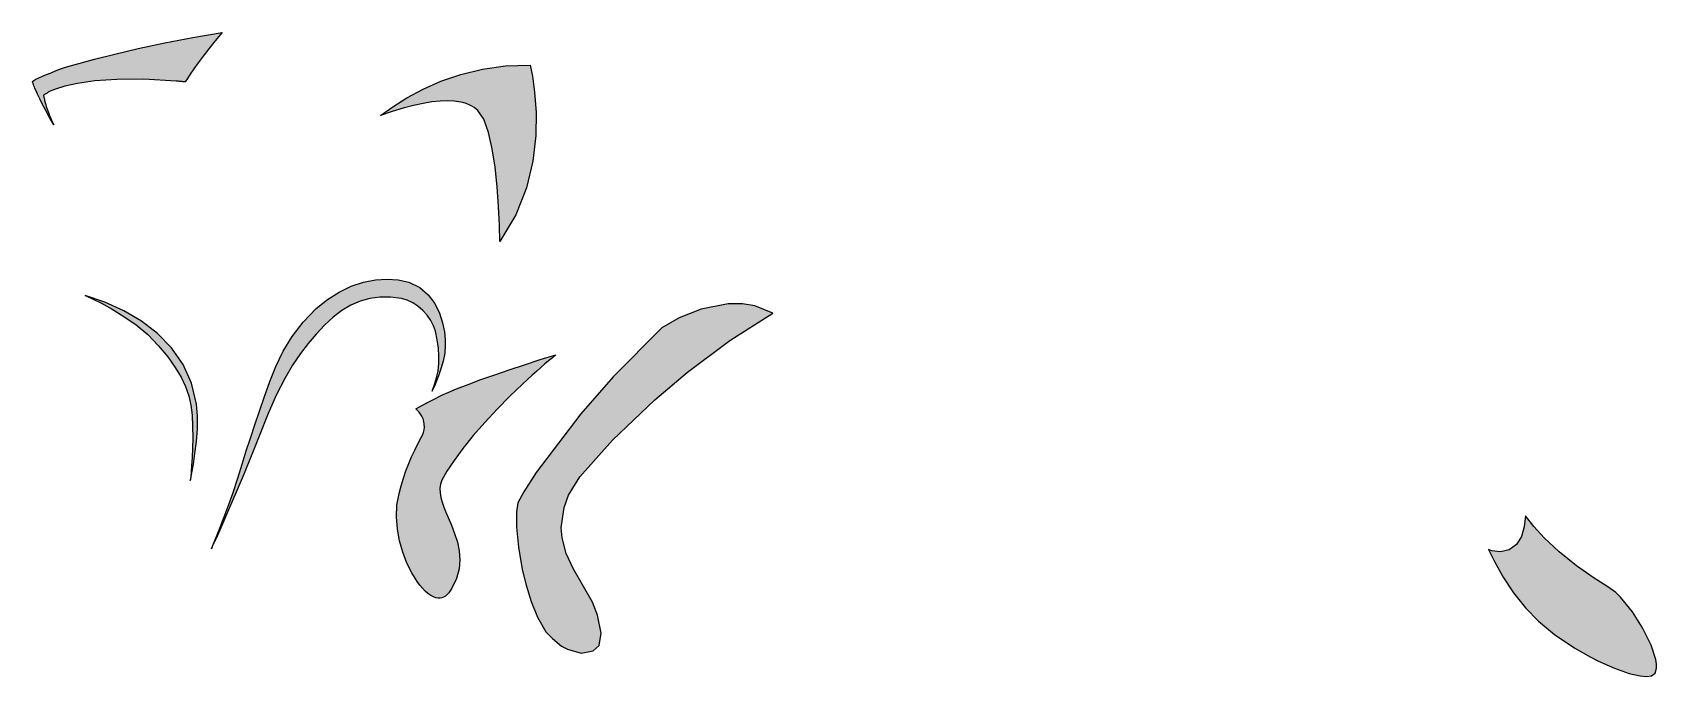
# Model space of a CAD drawing. Extents: x 1 to 108, y 0 to 43.
import ezdxf

# ---------------------------------------------------------------- set-up
doc = ezdxf.new("R2010")
doc.units = 0
doc.header["$MEASUREMENT"] = 0
doc.layers.add('_U_30EC_U_30A4_U_30E4_U_31', color=7, linetype='CONTINUOUS')

msp = doc.modelspace()

# ---------------------------------------------------------------- hatches: boundary and pattern name
at = {"layer": '_U_30EC_U_30A4_U_30E4_U_31'}
h = msp.add_hatch(color=254, dxfattribs=at)
h.dxf.hatch_style = 2
h.paths.add_polyline_path([(1.92, 37.09), (1.63, 37.58), (1.38, 38.04), (1.17, 38.45), (0.99, 38.81), (0.84, 39.12), (0.74, 39.35), (0.67, 39.51), (0.64, 39.59), (0.62, 39.63), (0.6, 39.68), (0.58, 39.73), (0.56, 39.78), (0.54, 39.84), (0.52, 39.89), (0.51, 39.93), (0.5, 39.97), (0.59, 40.04), (0.73, 40.12), (0.92, 40.21), (1.16, 40.32), (1.43, 40.43), (1.74, 40.55), (2.07, 40.69), (2.43, 40.83), (2.44, 40.83), (2.45, 40.84), (2.46, 40.84), (2.47, 40.84), (2.48, 40.85), (2.49, 40.85), (2.5, 40.85), (2.5, 40.86), (2.85, 40.96), (3.57, 41.16), (4.63, 41.44), (5.97, 41.78), (7.53, 42.15), (9.28, 42.53), (11.15, 42.89), (13.09, 43.22), (12.63, 42.67), (12.21, 42.14), (11.83, 41.66), (11.5, 41.21), (11.22, 40.81), (10.98, 40.46), (10.79, 40.17), (10.64, 39.94), (10.56, 39.95), (10.49, 39.95), (10.41, 39.96), (10.34, 39.97), (10.27, 39.97), (10.19, 39.98), (10.12, 39.99), (10.05, 39.99), (7.9, 40.12), (6.11, 40.11), (4.65, 40.01), (3.5, 39.84), (2.64, 39.65), (2.04, 39.46), (1.68, 39.32), (1.55, 39.25), (1.51, 39.22), (1.47, 39.2), (1.43, 39.18), (1.39, 39.15), (1.35, 39.13), (1.31, 39.11), (1.27, 39.08), (1.23, 39.06), (1.24, 39.01), (1.25, 38.97), (1.26, 38.92), (1.27, 38.88), (1.28, 38.83), (1.29, 38.79), (1.3, 38.74), (1.31, 38.7), (1.36, 38.51), (1.42, 38.32), (1.48, 38.13), (1.56, 37.92), (1.64, 37.72), (1.72, 37.51), (1.82, 37.3)])
h = msp.add_hatch(color=254, dxfattribs=at)
h.dxf.hatch_style = 2
h.paths.add_polyline_path([(31.54, 29.36), (31.5, 30.44), (31.45, 31.67), (31.35, 32.97), (31.21, 34.28), (31.02, 35.51), (30.77, 36.59), (30.46, 37.46), (30.06, 38.04), (29.95, 38.14), (29.82, 38.24), (29.68, 38.33), (29.5, 38.42), (29.3, 38.51), (29.07, 38.58), (28.81, 38.63), (28.5, 38.67), (28.06, 38.69), (27.56, 38.67), (27.02, 38.61), (26.43, 38.51), (25.8, 38.37), (25.11, 38.19), (24.38, 37.97), (23.6, 37.71), (24.42, 38.29), (25.36, 38.89), (26.43, 39.46), (27.62, 39.99), (28.94, 40.44), (30.37, 40.79), (31.91, 41), (33.55, 41.06), (33.7, 40.33), (33.84, 39.26), (33.94, 37.92), (33.91, 36.38), (33.72, 34.69), (33.3, 32.91), (32.59, 31.12)])
h = msp.add_hatch(color=254, dxfattribs=at)
h.dxf.hatch_style = 2
h.paths.add_polyline_path([(12.38, 8.96), (12.95, 10.33), (13.41, 11.55), (13.8, 12.64), (14.13, 13.64), (14.42, 14.57), (14.7, 15.45), (14.97, 16.31), (15.27, 17.19), (15.58, 18.1), (15.9, 19.07), (16.25, 20.06), (16.66, 21.06), (17.15, 22.07), (17.74, 23.05), (18.47, 24), (19.34, 24.9), (20.09, 25.51), (20.87, 26), (21.67, 26.38), (22.47, 26.65), (23.27, 26.81), (24.05, 26.86), (24.79, 26.81), (25.48, 26.65), (26.21, 26.3), (26.78, 25.81), (27.21, 25.23), (27.52, 24.59), (27.72, 23.95), (27.85, 23.36), (27.9, 22.85), (27.91, 22.49), (27.87, 21.95), (27.76, 21.41), (27.62, 20.9), (27.46, 20.43), (27.3, 20.03), (27.16, 19.71), (27.07, 19.5), (27.03, 19.43), (27.2, 19.87), (27.33, 20.31), (27.43, 20.77), (27.48, 21.25), (27.49, 21.75), (27.46, 22.27), (27.38, 22.82), (27.26, 23.4), (27.13, 23.76), (26.95, 24.12), (26.7, 24.46), (26.42, 24.78), (26.09, 25.06), (25.75, 25.29), (25.38, 25.46), (25.01, 25.56), (24.27, 25.65), (23.57, 25.65), (22.9, 25.57), (22.26, 25.39), (21.64, 25.12), (21.05, 24.77), (20.47, 24.32), (19.9, 23.79), (19.34, 23.2), (18.8, 22.58), (18.29, 21.92), (17.77, 21.15), (17.25, 20.26), (16.71, 19.2), (16.15, 17.93), (15.55, 16.43), (15.07, 15.22), (14.55, 13.96), (14.02, 12.71), (13.52, 11.54), (13.07, 10.51), (12.71, 9.69), (12.46, 9.16)])
h = msp.add_hatch(color=254, dxfattribs=at)
h.dxf.hatch_style = 2
h.paths.add_polyline_path([(10.98, 13.49), (11.01, 13.62), (11.09, 14), (11.19, 14.57), (11.29, 15.28), (11.39, 16.09), (11.45, 16.93), (11.46, 17.77), (11.4, 18.55), (11.06, 19.95), (10.5, 21.2), (9.74, 22.29), (8.81, 23.25), (7.74, 24.06), (6.56, 24.75), (5.31, 25.32), (4.01, 25.77), (4.15, 25.71), (4.53, 25.53), (5.09, 25.25), (5.79, 24.86), (6.57, 24.38), (7.38, 23.82), (8.16, 23.17), (8.85, 22.45), (9.48, 21.69), (9.98, 20.99), (10.38, 20.34), (10.67, 19.72), (10.88, 19.11), (11.02, 18.48), (11.1, 17.82), (11.13, 17.1), (11.14, 16.33), (11.12, 15.63), (11.1, 15.01), (11.07, 14.49), (11.04, 14.06), (11.01, 13.75), (10.99, 13.55)])
h = msp.add_hatch(color=30, dxfattribs=at)
h.dxf.hatch_style = 2
h.paths.add_polyline_path([(49.66, 24.59), (48.45, 25.08), (47.65, 25.21), (46.69, 25.22), (44.9, 24.86), (43.44, 24.28), (42.28, 23.62), (39.06, 20.36), (36.9, 17.91), (33.94, 14.02), (33.13, 12.74), (32.72, 12), (32.63, 11.42), (32.64, 10.4), (32.76, 9.07), (33.01, 7.58), (33.27, 6.54), (33.6, 5.46), (34.03, 4.42), (34.58, 3.44), (35.03, 3), (35.62, 2.5), (36.03, 2.29), (36.94, 2.03), (37.72, 2.18), (38.12, 2.55), (38.25, 3.36), (38.01, 4.56), (37.69, 5.41), (37.09, 6.45), (36.4, 7.66), (35.94, 8.64), (35.66, 9.69), (35.61, 10.36), (35.8, 11.7), (36.09, 12.52), (36.85, 13.73), (39.02, 16.16), (41.82, 18.84), (43.98, 20.67), (46.81, 22.79)])
h = msp.add_hatch(color=254, dxfattribs=at)
h.dxf.hatch_style = 2
h.paths.add_polyline_path([(27.44, 5.68), (27.28, 5.71), (27.12, 5.77), (26.94, 5.87), (26.76, 6), (26.58, 6.15), (26.4, 6.34), (26.22, 6.55), (26.04, 6.79), (25.68, 7.36), (25.36, 8.01), (25.09, 8.73), (24.87, 9.49), (24.73, 10.27), (24.67, 11.07), (24.7, 11.86), (24.84, 12.62), (24.98, 13.14), (25.14, 13.65), (25.3, 14.14), (25.48, 14.61), (25.67, 15.07), (25.88, 15.51), (26.09, 15.93), (26.31, 16.34), (26.4, 16.51), (26.46, 16.68), (26.5, 16.86), (26.52, 17.04), (26.51, 17.22), (26.48, 17.4), (26.43, 17.58), (26.35, 17.75), (26.31, 17.82), (26.27, 17.89), (26.22, 17.96), (26.17, 18.02), (26.12, 18.08), (26.07, 18.13), (26.01, 18.19), (25.95, 18.24), (26.2, 18.38), (26.45, 18.52), (26.72, 18.66), (26.99, 18.8), (27.25, 18.94), (27.51, 19.07), (27.77, 19.19), (28, 19.29), (28.66, 19.57), (29.43, 19.87), (30.27, 20.19), (31.19, 20.51), (32.16, 20.84), (33.17, 21.17), (34.21, 21.51), (35.25, 21.83), (35.02, 21.64), (34.77, 21.44), (34.52, 21.23), (34.26, 21), (33.98, 20.75), (33.68, 20.49), (33.36, 20.2), (33.03, 19.89), (32.19, 19.09), (31.35, 18.23), (30.53, 17.35), (29.77, 16.47), (29.08, 15.62), (28.49, 14.82), (28.01, 14.11), (27.68, 13.52), (27.59, 13.25), (27.55, 12.97), (27.56, 12.67), (27.61, 12.37), (27.7, 12.06), (27.82, 11.73), (27.95, 11.39), (28.1, 11.04), (28.32, 10.52), (28.53, 9.97), (28.71, 9.41), (28.83, 8.83), (28.87, 8.23), (28.82, 7.62), (28.65, 6.99), (28.35, 6.34), (28.24, 6.17), (28.14, 6.03), (28.03, 5.92), (27.92, 5.82), (27.8, 5.75), (27.68, 5.7), (27.57, 5.68)])
h = msp.add_hatch(color=30, dxfattribs=at)
h.dxf.hatch_style = 2
h.paths.add_polyline_path([(99.63, 11.14), (99.54, 10.41), (99.35, 9.77), (99.03, 9.25), (98.55, 8.89), (97.96, 8.75), (97.38, 8.83), (97.16, 8.91), (97.56, 8.11), (98.14, 7.07), (98.83, 6.03), (99.63, 5.05), (100.49, 4.16), (101.56, 3.27), (102.89, 2.36), (103.92, 1.8), (104.48, 1.5), (105.54, 1.03), (106.5, 0.68), (107.23, 0.52), (107.65, 0.49), (108, 0.54), (108.23, 0.71), (108.32, 1.03), (108.32, 1.3), (108.27, 1.61), (107.96, 2.57), (107.4, 3.71), (106.72, 4.78), (105.93, 5.76), (105.63, 6.05), (105.08, 6.43), (104.11, 7.06), (103.01, 7.84), (101.86, 8.76), (100.86, 9.68), (100.17, 10.44)])

# ---------------------------------------------------------------- linework, layer by layer
for points in [[(1.92, 37.09), (1.63, 37.58), (1.38, 38.04), (1.17, 38.45), (0.99, 38.81), (0.84, 39.12), (0.74, 39.35), (0.67, 39.51), (0.64, 39.59), (0.62, 39.63), (0.6, 39.68), (0.58, 39.73), (0.56, 39.78), (0.54, 39.84), (0.52, 39.89), (0.51, 39.93), (0.5, 39.97), (0.59, 40.04), (0.73, 40.12), (0.92, 40.21), (1.16, 40.32), (1.43, 40.43), (1.74, 40.55), (2.07, 40.69), (2.43, 40.83), (2.44, 40.83), (2.45, 40.84), (2.46, 40.84), (2.47, 40.84), (2.48, 40.85), (2.49, 40.85), (2.5, 40.85), (2.5, 40.86), (2.85, 40.96), (3.57, 41.16), (4.63, 41.44), (5.97, 41.78), (7.53, 42.15), (9.28, 42.53), (11.15, 42.89), (13.09, 43.22), (12.63, 42.67), (12.21, 42.14), (11.83, 41.66), (11.5, 41.21), (11.22, 40.81), (10.98, 40.46), (10.79, 40.17), (10.64, 39.94), (10.56, 39.95), (10.49, 39.95), (10.41, 39.96), (10.34, 39.97), (10.27, 39.97), (10.19, 39.98), (10.12, 39.99), (10.05, 39.99), (7.9, 40.12), (6.11, 40.11), (4.65, 40.01), (3.5, 39.84), (2.64, 39.65), (2.04, 39.46), (1.68, 39.32), (1.55, 39.25), (1.51, 39.22), (1.47, 39.2), (1.43, 39.18), (1.39, 39.15), (1.35, 39.13), (1.31, 39.11), (1.27, 39.08), (1.23, 39.06), (1.24, 39.01), (1.25, 38.97), (1.26, 38.92), (1.27, 38.88), (1.28, 38.83), (1.29, 38.79), (1.3, 38.74), (1.31, 38.7), (1.36, 38.51), (1.42, 38.32), (1.48, 38.13), (1.56, 37.92), (1.64, 37.72), (1.72, 37.51), (1.82, 37.3), (1.92, 37.09), (1.92, 37.09)], [(31.54, 29.36), (31.5, 30.44), (31.45, 31.67), (31.35, 32.97), (31.21, 34.28), (31.02, 35.51), (30.77, 36.59), (30.46, 37.46), (30.06, 38.04), (29.95, 38.14), (29.82, 38.24), (29.68, 38.33), (29.5, 38.42), (29.3, 38.51), (29.07, 38.58), (28.81, 38.63), (28.5, 38.67), (28.06, 38.69), (27.56, 38.67), (27.02, 38.61), (26.43, 38.51), (25.8, 38.37), (25.11, 38.19), (24.38, 37.97), (23.6, 37.71), (24.42, 38.29), (25.36, 38.89), (26.43, 39.46), (27.62, 39.99), (28.94, 40.44), (30.37, 40.79), (31.91, 41), (33.55, 41.06), (33.7, 40.33), (33.84, 39.26), (33.94, 37.92), (33.91, 36.38), (33.72, 34.69), (33.3, 32.91), (32.59, 31.12), (31.54, 29.36), (31.54, 29.36)], [(12.38, 8.96), (12.95, 10.33), (13.41, 11.55), (13.8, 12.64), (14.13, 13.64), (14.42, 14.57), (14.7, 15.45), (14.97, 16.31), (15.27, 17.19), (15.58, 18.1), (15.9, 19.07), (16.25, 20.06), (16.66, 21.06), (17.15, 22.07), (17.74, 23.05), (18.47, 24), (19.34, 24.9), (20.09, 25.51), (20.87, 26), (21.67, 26.38), (22.47, 26.65), (23.27, 26.81), (24.05, 26.86), (24.79, 26.81), (25.48, 26.65), (26.21, 26.3), (26.78, 25.81), (27.21, 25.23), (27.52, 24.59), (27.72, 23.95), (27.85, 23.36), (27.9, 22.85), (27.91, 22.49), (27.87, 21.95), (27.76, 21.41), (27.62, 20.9), (27.46, 20.43), (27.3, 20.03), (27.16, 19.71), (27.07, 19.5), (27.03, 19.43), (27.2, 19.87), (27.33, 20.31), (27.43, 20.77), (27.48, 21.25), (27.49, 21.75), (27.46, 22.27), (27.38, 22.82), (27.26, 23.4), (27.13, 23.76), (26.95, 24.12), (26.7, 24.46), (26.42, 24.78), (26.09, 25.06), (25.75, 25.29), (25.38, 25.46), (25.01, 25.56), (24.27, 25.65), (23.57, 25.65), (22.9, 25.57), (22.26, 25.39), (21.64, 25.12), (21.05, 24.77), (20.47, 24.32), (19.9, 23.79), (19.34, 23.2), (18.8, 22.58), (18.29, 21.92), (17.77, 21.15), (17.25, 20.26), (16.71, 19.2), (16.15, 17.93), (15.55, 16.43), (15.07, 15.22), (14.55, 13.96), (14.02, 12.71), (13.52, 11.54), (13.07, 10.51), (12.71, 9.69), (12.46, 9.16), (12.38, 8.96), (12.38, 8.96)], [(10.98, 13.49), (11.01, 13.62), (11.09, 14), (11.19, 14.57), (11.29, 15.28), (11.39, 16.09), (11.45, 16.93), (11.46, 17.77), (11.4, 18.55), (11.06, 19.95), (10.5, 21.2), (9.74, 22.29), (8.81, 23.25), (7.74, 24.06), (6.56, 24.75), (5.31, 25.32), (4.01, 25.77), (4.15, 25.71), (4.53, 25.53), (5.09, 25.25), (5.79, 24.86), (6.57, 24.38), (7.38, 23.82), (8.16, 23.17), (8.85, 22.45), (9.48, 21.69), (9.98, 20.99), (10.38, 20.34), (10.67, 19.72), (10.88, 19.11), (11.02, 18.48), (11.1, 17.82), (11.13, 17.1), (11.14, 16.33), (11.12, 15.63), (11.1, 15.01), (11.07, 14.49), (11.04, 14.06), (11.01, 13.75), (10.99, 13.55), (10.98, 13.49), (10.98, 13.49)], [(49.66, 24.59), (48.45, 25.08), (47.65, 25.21), (46.69, 25.22), (44.9, 24.86), (43.44, 24.28), (42.28, 23.62), (39.06, 20.36), (36.9, 17.91), (33.94, 14.02), (33.13, 12.74), (32.72, 12), (32.63, 11.42), (32.64, 10.4), (32.76, 9.07), (33.01, 7.58), (33.27, 6.54), (33.6, 5.46), (34.03, 4.42), (34.58, 3.44), (35.03, 3), (35.62, 2.5), (36.03, 2.29), (36.94, 2.03), (37.72, 2.18), (38.12, 2.55), (38.25, 3.36), (38.01, 4.56), (37.69, 5.41), (37.09, 6.45), (36.4, 7.66), (35.94, 8.64), (35.66, 9.69), (35.61, 10.36), (35.8, 11.7), (36.09, 12.52), (36.85, 13.73), (39.02, 16.16), (41.82, 18.84), (43.98, 20.67), (46.81, 22.79), (49.66, 24.59)], [(27.44, 5.68), (27.28, 5.71), (27.12, 5.77), (26.94, 5.87), (26.76, 6), (26.58, 6.15), (26.4, 6.34), (26.22, 6.55), (26.04, 6.79), (25.68, 7.36), (25.36, 8.01), (25.09, 8.73), (24.87, 9.49), (24.73, 10.27), (24.67, 11.07), (24.7, 11.86), (24.84, 12.62), (24.98, 13.14), (25.14, 13.65), (25.3, 14.14), (25.48, 14.61), (25.67, 15.07), (25.88, 15.51), (26.09, 15.93), (26.31, 16.34), (26.4, 16.51), (26.46, 16.68), (26.5, 16.86), (26.52, 17.04), (26.51, 17.22), (26.48, 17.4), (26.43, 17.58), (26.35, 17.75), (26.31, 17.82), (26.27, 17.89), (26.22, 17.96), (26.17, 18.02), (26.12, 18.08), (26.07, 18.13), (26.01, 18.19), (25.95, 18.24), (26.2, 18.38), (26.45, 18.52), (26.72, 18.66), (26.99, 18.8), (27.25, 18.94), (27.51, 19.07), (27.77, 19.19), (28, 19.29), (28.66, 19.57), (29.43, 19.87), (30.27, 20.19), (31.19, 20.51), (32.16, 20.84), (33.17, 21.17), (34.21, 21.51), (35.25, 21.83), (35.02, 21.64), (34.77, 21.44), (34.52, 21.23), (34.26, 21), (33.98, 20.75), (33.68, 20.49), (33.36, 20.2), (33.03, 19.89), (32.19, 19.09), (31.35, 18.23), (30.53, 17.35), (29.77, 16.47), (29.08, 15.62), (28.49, 14.82), (28.01, 14.11), (27.68, 13.52), (27.59, 13.25), (27.55, 12.97), (27.56, 12.67), (27.61, 12.37), (27.7, 12.06), (27.82, 11.73), (27.95, 11.39), (28.1, 11.04), (28.32, 10.52), (28.53, 9.97), (28.71, 9.41), (28.83, 8.83), (28.87, 8.23), (28.82, 7.62), (28.65, 6.99), (28.35, 6.34), (28.24, 6.17), (28.14, 6.03), (28.03, 5.92), (27.92, 5.82), (27.8, 5.75), (27.68, 5.7), (27.57, 5.68), (27.44, 5.68), (27.44, 5.68)], [(99.63, 11.14), (99.54, 10.41), (99.35, 9.77), (99.03, 9.25), (98.55, 8.89), (97.96, 8.75), (97.38, 8.83), (97.16, 8.91), (97.56, 8.11), (98.14, 7.07), (98.83, 6.03), (99.63, 5.05), (100.49, 4.16), (101.56, 3.27), (102.89, 2.36), (103.92, 1.8), (104.48, 1.5), (105.54, 1.03), (106.5, 0.68), (107.23, 0.52), (107.65, 0.49), (108, 0.54), (108.23, 0.71), (108.32, 1.03), (108.32, 1.3), (108.27, 1.61), (107.96, 2.57), (107.4, 3.71), (106.72, 4.78), (105.93, 5.76), (105.63, 6.05), (105.08, 6.43), (104.11, 7.06), (103.01, 7.84), (101.86, 8.76), (100.86, 9.68), (100.17, 10.44), (99.63, 11.14)]]:
    msp.add_lwpolyline(points, dxfattribs=at)

doc.saveas('drawing.dxf')
